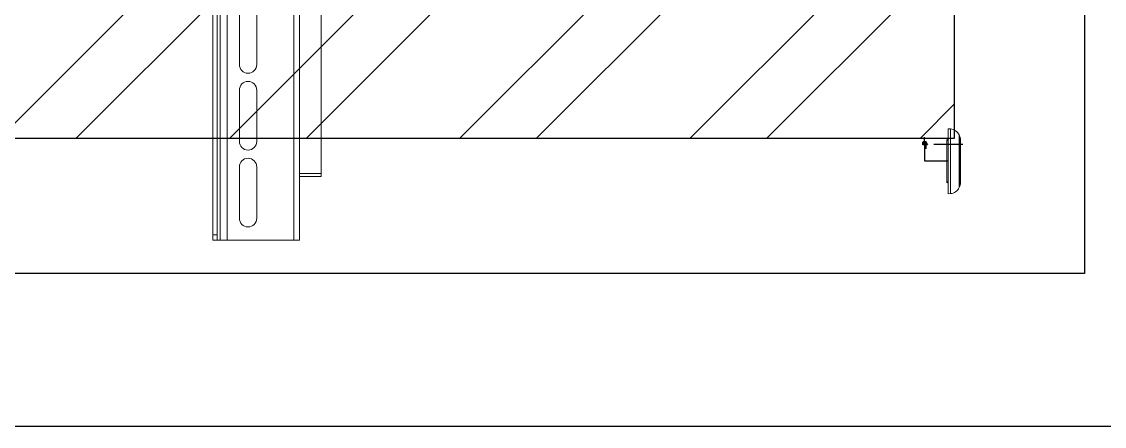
# Model space of a CAD drawing. Header units: inches. Extents: x -284 to 763, y -243 to 242.
# Drawn here: x 708.01 to 732.95, y -192.46 to -183.13 of the extents above; entities that cross this region are included whole.
import ezdxf

# ---------------------------------------------------------------- set-up
doc = ezdxf.new("R2010")
doc.units = ezdxf.units.IN
doc.header["$MEASUREMENT"] = 0
doc.linetypes.add('CENTERX2', pattern=[4, 2.5, -0.5, 0.5, -0.5])
doc.layers.add('NEW AV EQUIP', color=160, linetype='Continuous')
doc.layers.add('TEXT', color=4, linetype='Continuous')

msp = doc.modelspace()

# ---------------------------------------------------------------- hatches: boundary and pattern name
at = {"layer": 'TEXT'}
h = msp.add_hatch(dxfattribs=at)
h.set_pattern_fill('ANSI32', color=256, scale=10)
h.set_pattern_definition([(45, (2e-13, 8.2462), (-2.65165, 2.65165), []), (45, (1.7678, 8.2462), (-2.65165, 2.65165), [])])
h.paths.add_polyline_path([(681.5, -161.816), (681.5, -185.816), (729.5, -185.816), (729.5, -161.816)])

# ---------------------------------------------------------------- linework, layer by layer
at = {"layer": 'NEW AV EQUIP', "linetype": 'Continuous', "lineweight": 15}
for p, q in [((712.413, -161.294), (712.413, -188.044)), ((712.517, -161.294), (712.517, -188.044)), ((712.58, -188.169), (712.58, -161.169)), ((712.747, -161.169), (712.747, -188.169)), ((714.278, -188.169), (714.278, -161.169)), ((714.414, -188.169), (714.414, -161.169)), ((714.909, -186.628), (714.909, -181.109)), ((713.025, -182.346), (713.025, -184.118)), ((713.425, -184.118), (713.425, -182.346)), ((713.025, -184.708), (713.025, -185.89)), ((713.425, -185.89), (713.425, -184.708)), ((729.406, -185.604), (729.35, -185.599)), ((729.35, -187.099), (729.35, -185.599)), ((729.406, -187.094), (729.406, -185.604)), ((729.609, -186.956), (729.609, -185.743)), ((729.624, -186.922), (729.624, -185.776)), ((729.35, -185.881), (729.319, -185.849)), ((729.319, -185.914), (729.319, -185.849)), ((729.319, -186.849), (729.319, -185.914)), ((729.636, -186.87), (729.636, -185.828)), ((729.35, -186.289), (729.35, -186.289)), ((713.025, -186.48), (713.025, -187.661)), ((713.425, -187.661), (713.425, -186.48)), ((729.35, -186.321), (729.35, -186.321)), ((714.414, -186.628), (714.909, -186.628)), ((714.414, -186.7), (714.909, -186.7)), ((714.909, -186.7), (714.909, -186.628)), ((729.319, -186.849), (729.35, -186.818)), ((729.35, -186.814), (729.35, -186.815)), ((729.35, -186.817), (729.35, -186.818)), ((729.35, -187.099), (729.406, -187.094)), ((712.517, -188.044), (712.413, -188.044)), ((712.413, -188.169), (712.413, -188.044)), ((712.517, -188.044), (712.517, -188.169)), ((712.517, -188.169), (712.413, -188.169)), ((712.517, -188.169), (712.58, -188.169)), ((712.58, -188.169), (712.747, -188.169)), ((712.747, -188.169), (714.278, -188.169)), ((714.278, -188.169), (714.414, -188.169))]:
    msp.add_line(p, q, dxfattribs=at)
at = {"layer": 'NEW AV EQUIP', "linetype": 'CENTERX2'}
for p, q in [((728.806, -185.966), (728.806, -185.789)), ((728.771, -185.966), (728.771, -185.905)), ((728.878, -185.966), (728.771, -185.966)), ((728.818, -186.349), (728.818, -185.951)), ((728.842, -185.905), (728.842, -186.064)), ((728.842, -185.905), (728.878, -185.966)), ((729.021, -185.951), (729.69, -185.951)), ((729.35, -186.349), (728.818, -186.349))]:
    msp.add_line(p, q, dxfattribs=at)
at = {"layer": 'NEW AV EQUIP', "linetype": 'Continuous'}
for p, q in [((728.767, -185.903), (728.806, -185.97)), ((728.846, -185.903), (728.767, -185.903)), ((728.771, -185.905), (728.806, -185.966)), ((728.842, -185.905), (728.771, -185.905)), ((728.846, -185.903), (728.806, -185.97)), ((728.842, -185.905), (728.806, -185.966))]:
    msp.add_line(p, q, dxfattribs=at)
at = {"layer": 'NEW AV EQUIP'}
for points in [[(734, -192.458), (677, -192.458), (677, -157.05), (734, -157.05)], [(732.497, -188.933), (678.76, -188.933), (678.76, -158.699), (732.497, -158.699)]]:
    msp.add_lwpolyline(points, close=True, dxfattribs=at)
at = {"layer": 'NEW AV EQUIP', "linetype": 'Continuous', "lineweight": 15}
for centre, radius, start, end in [((713.225, -184.118), 0.2, 180, 360), ((713.225, -184.708), 0.2, 0, 180), ((729.384, -185.853), 0.25, 26.1632, 85), ((728.375, -186.349), 1.375, 24.6334, 26.1632), ((729.511, -185.828), 0.125, 0, 24.6334), ((713.225, -185.89), 0.2, 180, 0), ((713.225, -186.48), 0.2, 0, 180), ((729.384, -186.845), 0.25, 275, 333.8368), ((728.375, -186.349), 1.375, 333.8368, 335.3666), ((729.511, -186.87), 0.125, 335.3666, 0), ((713.225, -187.661), 0.2, 180, 0)]:
    msp.add_arc(centre, radius, start, end, dxfattribs=at)
at = {"layer": 'TEXT'}
msp.add_lwpolyline([(681.5, -161.816), (681.5, -185.816), (729.5, -185.816), (729.5, -161.816)], close=True, dxfattribs=at)

doc.saveas('drawing.dxf')
